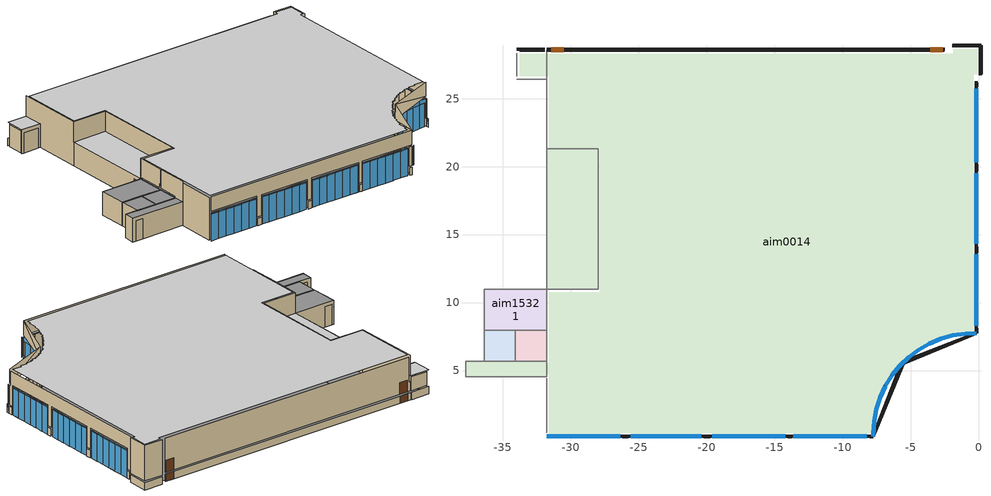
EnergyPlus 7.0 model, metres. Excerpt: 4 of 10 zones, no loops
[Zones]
aim0014
 floor ground (construction-29): -37.63,4.76 -37.63,5.52 -31.62,5.52 -31.62,10.77 -27.89,10.77 -27.89,21.41 -31.62,21.41 -31.62,26.65 -33.75,26.65 -33.75,28.32 -1.87,28.32 -1.87,28.63 -0.05,28.63 -0.05,26.8 -0.35,26.8 -0.35,25.66 -0.2,25.66 -0.2,20.34 -0.35,20.34 -0.35,19.51 -0.2,19.51 -0.2,14.34 -0.35,14.34 -0.35,13.5 -0.2,13.5 -0.2,8.33 -0.35,8.33 -0.35,7.88 -1.27,7.88 -1.27,7.65 -2.18,7.65 -2.18,7.5 -2.64,7.5 -2.64,7.35 -3.17,7.35 -3.17,7.19 -3.47,7.19 -3.47,7.04 -3.78,7.04 -3.78,6.89 -4.08,6.89 -4.08,6.74 -4.38,6.74 -4.38,6.59 -4.54,6.59 -4.54,6.43 -4.84,6.43 -4.84,6.28 -4.99,6.28 -4.99,6.13 -5.15,6.13 -5.15,5.98 -5.45,5.98 -5.45,5.67 -5.75,5.67 -5.75,5.52 -5.91,5.52 -5.91,5.22 -6.06,5.22 -6.06,5.07 -6.21,5.07 -6.21,4.91 -6.36,4.91 -6.36,4.76 -6.51,4.76 -6.51,4.46 -6.67,4.46 -6.67,4.31 -6.82,4.31 -6.82,4 -6.97,4 -6.97,3.7 -7.12,3.7 -7.12,3.39 -7.28,3.39 -7.28,2.94 -7.43,2.94 -7.43,2.48 -7.58,2.48 -7.58,1.87 -7.73,1.87 -7.73,0.43 -8.19,0.43 -8.19,0.28 -13.59,0.28 -13.59,0.43 -14.2,0.43 -14.2,0.28 -19.6,0.28 -19.6,0.43 -20.36,0.43 -20.36,0.28 -25.61,0.28 -25.61,0.43 -26.37,0.43 -26.37,0.28 -31.62,0.28 -31.62,4.76 z0; -31.78,10.97 -31.78,21.3 -27.99,21.3 -27.99,10.97 z0
 floor to aim0066 (construction-33): -37.75,4.54 -37.75,5.67 -31.78,5.67 -31.78,4.54 z2.48
 wall outside (construction-70): -31.94,28.63 -33.98,28.63 / -0.13,7.76 -0.13,8.12 / -0.13,13.66 -0.13,14.12 / -0.13,19.66 -0.13,20.19 / -0.13,25.88 -0.13,26.19 / -26.22,0.13 -25.77,0.13 / -20.21,0.13 -19.75,0.13 / -14.04,0.13 -13.73,0.13 / -8.02,0.13 -7.76,0.13 / -31.45,28.63 -31.78,28.63 / -2.49,28.63 -2.64,28.63 / -3.56,28.63 -30.53,28.63 / 0.18,26.79 0.18,28.93 -1.89,28.93 z0:0.77; -31.94,28.58 -33.76,28.58 z0.91:2.35; -8.06,0.18 -7.76,0.18 z0.91:2.95; 0.13,26.74 0.13,28.88 -1.94,28.88 z0.91:4.61; -0.18,7.81,0.91 -0.18,8.19,0.91 -0.18,8.19,3.1 -0.18,13.66,3.1 -0.18,13.66,0.91 -0.18,14.12,0.91 -0.18,14.12,3.1 -0.18,19.67,3.1 -0.18,19.67,0.91 -0.18,20.13,0.91 -0.18,20.13,3.1 -0.18,25.83,3.1 -0.18,25.83,0.91 -0.18,26.29,0.91 -0.18,26.29,4.46 -0.18,7.96,4.46 -0.18,7.96,2.95 -0.18,7.81,2.95; -31.78,0.18,3.1 -26.23,0.18,3.1 -26.23,0.18,0.91 -25.78,0.18,0.91 -25.78,0.18,3.1 -20.23,0.18,3.1 -20.23,0.18,0.91 -19.77,0.18,0.91 -19.77,0.18,3.1 -14.07,0.18,3.1 -14.07,0.18,0.91 -13.76,0.18,0.91 -13.76,0.18,3.1 -7.74,0.18,3.1 -7.74,0.18,4.61 -31.78,0.18,4.61; -31.78,28.58,0.91 -31.78,28.58,1.89 -31.63,28.58,1.89 -31.63,28.58,4.46 -2.54,28.58,4.46 -2.54,28.58,0.91 -2.64,28.58,0.91 -2.64,28.58,2.13 -3.56,28.58,2.13 -3.56,28.58,0.91 -30.53,28.58,0.91 -30.53,28.58,2.13 -31.45,28.58,2.13 -31.45,28.58,0.91; -5.47,5.69,4.61 -0.18,7.74,3.12 -0.18,7.74,4.61; -5.69,5.47,3.12 -0.18,7.74,3.12 -5.47,5.69,4.61; -7.74,0.18,3.12 -5.69,5.47,3.12 -7.74,0.18,4.61; -7.74,0.18,4.61 -5.69,5.47,3.12 -5.47,5.69,4.61
 wall outside (construction-20): -30.53,28.63 -31.45,28.63 / -2.64,28.63 -3.56,28.63 z0:0.77; -30.53,28.58 -31.45,28.58 / -2.64,28.58 -3.56,28.58 z0.91:2.13; -7.74,0.43 -7.69,1.27 -7.52,2.16 -7.24,3.03 -6.86,3.86 -6.37,4.64 -5.8,5.35 -5.14,5.99 -4.41,6.53 -3.61,6.99 -2.77,7.34 -1.89,7.58 -0.98,7.72 -0.35,7.75 z0:2.47; -7.76,0.18 -7.69,1.27 -7.52,2.16 -7.24,3.03 -6.86,3.86 -6.37,4.64 -5.8,5.35 -5.14,5.99 -4.41,6.53 -3.61,6.99 -2.77,7.34 -1.89,7.58 -0.98,7.72 -0.18,7.75 z2.47:2.9; -13.64,0.18 -12.72,0.18 -11.81,0.18 -10.9,0.18 -9.98,0.18 -9.07,0.18 -8.22,0.18 / -31.78,0.18 -30.86,0.18 -29.95,0.18 -29.03,0.18 -28.12,0.18 -27.2,0.18 -26.36,0.18 / -19.61,0.18 -18.77,0.18 -17.85,0.18 -16.94,0.18 -16.03,0.18 -15.11,0.18 -14.2,0.18 / -25.58,0.18 -24.81,0.18 -23.9,0.18 -22.99,0.18 -22.07,0.18 -21.16,0.18 -20.38,0.18 / -0.18,8.29 -0.18,9.07 -0.18,9.98 -0.18,10.9 -0.18,11.81 -0.18,12.72 -0.18,13.56 / -0.18,14.34 -0.18,15.11 -0.18,16.03 -0.18,16.94 -0.18,17.85 -0.18,18.77 -0.18,19.53 / -0.18,20.31 -0.18,21.16 -0.18,22.07 -0.18,22.99 -0.18,23.9 -0.18,24.81 -0.18,25.73 z0:2.81; -13.64,0.18 -12.72,0.18 -11.81,0.18 -10.9,0.18 -9.98,0.18 -9.07,0.18 -8.22,0.18 / -31.78,0.18 -30.86,0.18 -29.95,0.18 -29.03,0.18 -28.12,0.18 -27.2,0.18 -26.36,0.18 / -19.61,0.18 -18.77,0.18 -17.85,0.18 -16.94,0.18 -16.03,0.18 -15.11,0.18 -14.2,0.18 / -25.58,0.18 -24.81,0.18 -23.9,0.18 -22.99,0.18 -22.07,0.18 -21.16,0.18 -20.38,0.18 / -0.18,8.29 -0.18,9.07 -0.18,9.98 -0.18,10.9 -0.18,11.81 -0.18,12.72 -0.18,13.56 / -0.18,14.34 -0.18,15.11 -0.18,16.03 -0.18,16.94 -0.18,17.85 -0.18,18.77 -0.18,19.53 / -0.18,20.31 -0.18,21.16 -0.18,22.07 -0.18,22.99 -0.18,23.9 -0.18,24.81 -0.18,25.73 z2.81:2.93
 wall to aim15281 (construction-31): -31.78,7.95 -31.78,5.67 z0:2.48; -31.94,5.67 -32.85,5.67 z0:2.13; -34.07,5.67,0 -34.07,5.67,2.48 -31.78,5.67,2.48 -31.78,5.67,0 -31.94,5.67,0 -31.94,5.67,2.13 -32.85,5.67,2.13 -32.85,5.67,0
 wall to aim0965 (construction-31): -31.78,4.43 -31.78,0.43 z0:4.45; -37.42,4.54 -36.5,4.54 z0:2.13; -37.75,4.54,0 -37.42,4.54,0 -37.42,4.54,2.13 -36.5,4.54,2.13 -36.5,4.54,0 -31.78,4.54,0 -31.78,4.54,2.48 -37.75,4.54,2.48
 wall to aim0066 (construction-31): -33.79,26.43 -31.96,26.43 / -31.78,12.03 -31.78,11.12 z0:2.13; -33.98,28.33 -33.98,26.64 z0:2.3; -31.78,4.54,2.48 -31.78,4.54,4.61 -31.78,7.82,4.61 -31.78,7.82,2.64 -31.78,5.67,2.64 -31.78,5.67,2.48; -33.98,26.43,0 -33.79,26.43,0 -33.79,26.43,2.13 -31.96,26.43,2.13 -31.96,26.43,0 -31.78,26.43,0 -31.78,26.43,2.48 -33.98,26.43,2.48; -31.78,7.97,3.09 -31.78,7.97,4.61 -31.78,10.97,4.61 -31.78,10.97,2.64 -31.78,8.13,2.64 -31.78,8.13,3.09; -31.78,21.3,0 -31.78,21.3,4.61 -31.78,28.58,4.61 -31.78,28.58,2.48 -31.78,26.43,2.48 -31.78,26.43,0; -31.78,10.97,0 -31.78,10.97,2.48 -31.78,21.3,2.48 -31.78,21.3,0 -31.78,12.03,0 -31.78,12.03,2.13 -31.78,11.12,2.13 -31.78,11.12,0
 wall to aim15241 (construction-31): -35.29,5.67 -36.2,5.67 z0:2.13; -36.35,5.67,2.48 -34.07,5.67,2.48 -34.07,5.67,0 -35.29,5.67,0 -35.29,5.67,2.13 -36.2,5.67,2.13 -36.2,5.67,0 -36.35,5.67,0
 wall to aim1951 (construction-31): -37.75,5.67 -37.75,4.54 z0:2.48; -36.5,5.67 -37.42,5.67 z0:2.13; -37.75,5.67,2.48 -36.35,5.67,2.48 -36.35,5.67,0 -36.5,5.67,0 -36.5,5.67,2.13 -37.42,5.67,2.13 -37.42,5.67,0 -37.75,5.67,0
 wall to aim1171 (construction-31): -31.78,21.3 -27.99,21.3 -27.99,10.97 -31.78,10.97 z2.48:4.61
 wall to aim15321 (construction-31): -31.78,10.97 -31.78,7.95 z0:2.48
 window (NPwindowType-512): -7.74,0.43 -7.69,1.26 / -7.69,1.27 -7.52,2.15 / -7.52,2.16 -7.24,3.03 / -7.24,3.03 -6.86,3.86 / -6.86,3.86 -6.38,4.63 / -6.37,4.64 -5.81,5.34 / -5.8,5.35 -5.15,5.98 / -5.14,5.99 -4.42,6.53 / -4.41,6.53 -3.62,6.98 / -3.61,6.99 -2.78,7.34 / -2.77,7.34 -1.9,7.58 / -1.89,7.58 -0.99,7.72 / -0.98,7.72 -0.36,7.74 z0:2.46; -7.76,0.18 -7.69,1.26 / -7.69,1.27 -7.52,2.15 / -7.52,2.16 -7.24,3.03 / -7.24,3.03 -6.86,3.86 / -6.86,3.86 -6.38,4.63 / -6.37,4.64 -5.81,5.34 / -5.8,5.35 -5.15,5.98 / -5.14,5.99 -4.42,6.53 / -4.41,6.53 -3.62,6.98 / -3.61,6.99 -2.78,7.34 / -2.77,7.34 -1.9,7.58 / -1.89,7.58 -0.99,7.72 / -0.98,7.72 -0.19,7.75 z2.47:2.89; -9.07,0.18 -8.23,0.18 / -9.98,0.18 -9.08,0.18 / -10.9,0.18 -9.99,0.18 / -11.81,0.18 -10.91,0.18 / -12.72,0.18 -11.82,0.18 / -13.64,0.18 -12.73,0.18 / -27.2,0.18 -26.37,0.18 / -28.12,0.18 -27.21,0.18 / -29.03,0.18 -28.13,0.18 / -29.95,0.18 -29.04,0.18 / -30.86,0.18 -29.96,0.18 / -31.78,0.18 -30.87,0.18 / -15.11,0.18 -14.21,0.18 / -16.03,0.18 -15.12,0.18 / -16.94,0.18 -16.04,0.18 / -17.85,0.18 -16.95,0.18 / -18.77,0.18 -17.86,0.18 / -19.61,0.18 -18.78,0.18 / -21.16,0.18 -20.39,0.18 / -22.07,0.18 -21.17,0.18 / -22.99,0.18 -22.08,0.18 / -23.9,0.18 -23,0.18 / -24.81,0.18 -23.91,0.18 / -25.58,0.18 -24.82,0.18 / -0.18,8.29 -0.18,9.06 / -0.18,9.07 -0.18,9.97 / -0.18,9.98 -0.18,10.89 / -0.18,10.9 -0.18,11.8 / -0.18,11.81 -0.18,12.71 / -0.18,12.72 -0.18,13.55 / -0.18,14.34 -0.18,15.1 / -0.18,15.11 -0.18,16.02 / -0.18,16.03 -0.18,16.93 / -0.18,16.94 -0.18,17.84 / -0.18,17.85 -0.18,18.76 / -0.18,18.77 -0.18,19.52 / -0.18,20.31 -0.18,21.15 / -0.18,21.16 -0.18,22.06 / -0.18,22.07 -0.18,22.98 / -0.18,22.99 -0.18,23.89 / -0.18,23.9 -0.18,24.8 / -0.18,24.81 -0.18,25.72 z0:2.8; -9.07,0.18 -8.23,0.18 / -9.98,0.18 -9.08,0.18 / -10.9,0.18 -9.99,0.18 / -11.81,0.18 -10.91,0.18 / -12.72,0.18 -11.82,0.18 / -13.64,0.18 -12.73,0.18 / -27.2,0.18 -26.37,0.18 / -28.12,0.18 -27.21,0.18 / -29.03,0.18 -28.13,0.18 / -29.95,0.18 -29.04,0.18 / -30.86,0.18 -29.96,0.18 / -31.78,0.18 -30.87,0.18 / -15.11,0.18 -14.21,0.18 / -16.03,0.18 -15.12,0.18 / -16.94,0.18 -16.04,0.18 / -17.85,0.18 -16.95,0.18 / -18.77,0.18 -17.86,0.18 / -19.61,0.18 -18.78,0.18 / -21.16,0.18 -20.39,0.18 / -22.07,0.18 -21.17,0.18 / -22.99,0.18 -22.08,0.18 / -23.9,0.18 -23,0.18 / -24.81,0.18 -23.91,0.18 / -25.58,0.18 -24.82,0.18 / -0.18,8.29 -0.18,9.06 / -0.18,9.07 -0.18,9.97 / -0.18,9.98 -0.18,10.89 / -0.18,10.9 -0.18,11.8 / -0.18,11.81 -0.18,12.71 / -0.18,12.72 -0.18,13.55 / -0.18,14.34 -0.18,15.1 / -0.18,15.11 -0.18,16.02 / -0.18,16.03 -0.18,16.93 / -0.18,16.94 -0.18,17.84 / -0.18,17.85 -0.18,18.76 / -0.18,18.77 -0.18,19.52 / -0.18,20.31 -0.18,21.15 / -0.18,21.16 -0.18,22.06 / -0.18,22.07 -0.18,22.98 / -0.18,22.99 -0.18,23.89 / -0.18,23.9 -0.18,24.8 / -0.18,24.81 -0.18,25.72 z2.81:2.92
 door (construction-30): -30.53,28.63 -31.44,28.63 / -2.64,28.63 -3.55,28.63 z0:0.76; -30.53,28.58 -31.44,28.58 / -2.64,28.58 -3.55,28.58 z0.91:2.12
 ceiling to aim0443 (construction-33): -31.64,0.48 -31.64,10.75 -27.91,10.75 -27.91,21.4 -31.64,21.4 -31.64,28.32 -1.87,28.32 -1.87,28.63 -0.05,28.63 -0.05,26.8 -0.35,26.8 -0.35,8.01 -1.42,8.01 -1.42,7.86 -2.18,7.86 -2.18,7.71 -2.86,7.71 -2.86,7.56 -3.17,7.56 -3.17,7.4 -3.63,7.4 -3.63,7.25 -3.93,7.25 -3.93,7.1 -4.23,7.1 -4.23,6.95 -4.39,6.95 -4.39,6.79 -4.69,6.79 -4.69,6.64 -4.84,6.64 -4.84,6.49 -5,6.49 -5,6.34 -5.3,6.34 -5.3,6.19 -5.45,6.19 -5.45,5.96 -5.6,5.96 -5.6,5.81 -5.76,5.81 -5.76,5.65 -5.91,5.65 -5.91,5.5 -6.06,5.5 -6.06,5.35 -6.21,5.35 -6.21,5.05 -6.37,5.05 -6.37,4.89 -6.52,4.89 -6.52,4.74 -6.67,4.74 -6.67,4.44 -6.82,4.44 -6.82,4.28 -6.97,4.28 -6.97,3.98 -7.13,3.98 -7.13,3.83 -7.28,3.83 -7.28,3.37 -7.43,3.37 -7.43,2.91 -7.58,2.91 -7.58,2.61 -7.74,2.61 -7.74,2 -7.89,2 -7.89,0.94 -8.04,0.94 -8.04,0.48 z4.61
 ceiling to aim1171 (construction-33): -31.78,10.97 -31.78,21.3 -27.99,21.3 -27.99,10.97 z2.48
 ceiling to aim0066 (construction-33): -33.98,26.43 -33.98,28.58 -31.78,28.58 -31.78,26.43 z2.48
aim15241
 floor ground (construction-29): -36.35,5.67 -36.35,7.95 -34.07,7.95 -34.07,5.67 z0
 floor to aim0066 (construction-33): -36.35,5.67 -36.35,7.95 -34.07,7.95 -34.07,5.67 z2.48
 wall to aim15281 (construction-31): -34.07,5.67 -34.07,7.95 z0:2.48
 wall to aim15321 (construction-31): -34.07,7.95 -36.35,7.95 z0:2.48
 wall to aim1951 (construction-31): -36.35,7.95 -36.35,5.67 z0:2.48
aim15281
 floor ground (construction-29): -34.07,5.67 -34.07,7.95 -31.78,7.95 -31.78,5.67 z0
 floor to aim0066 (construction-33): -34.07,5.67 -34.07,7.95 -31.78,7.95 -31.78,5.67 z2.48
 wall to aim15321 (construction-31): -31.78,7.95 -34.07,7.95 z0:2.48
aim15321
 floor ground (construction-29): -36.35,7.95 -36.35,10.97 -31.78,10.97 -31.78,7.95 z0
 floor to aim0066 (construction-33): -36.35,7.95 -36.35,10.97 -31.78,10.97 -31.78,7.95 z2.48
 wall to aim1951 (construction-31): -36.35,10.97 -36.35,7.95 z0:2.48
 wall to aim0066 (construction-31): -35.29,10.97 -36.2,10.97 z0:2.13; -36.35,10.97,0 -36.35,10.97,2.48 -31.78,10.97,2.48 -31.78,10.97,0 -35.29,10.97,0 -35.29,10.97,2.13 -36.2,10.97,2.13 -36.2,10.97,0
shading: -0.18,7.58 -0.18,7.65 / -7.6,0.18 -7.53,0.18 z0.91:2.95; -0.13,7.44,0.91 -0.13,7.51,0.77 -0.13,7.51,0.91; -0.13,7.44,0 -0.13,7.67,0 -0.13,7.51,0.77 -0.13,7.44,0.91; -0.13,7.51,0.77 -0.13,7.67,0 -0.13,7.67,0.77
[Site:Location]
San Diego  TX United States: Latitude {deg}=27.7643; Longitude {deg}=-98.2394; Time Zone {hr}=-8.18662; Elevation {m}=44
[Site:GroundTemperature:BuildingSurface]
18.89, 18.92, 19.02, 19.12, 19.21, 19.23, 19.07, 19.32, 19.09, 19.21, 19.13, 18.96
[SizingPeriod:DesignDay] Day of Month=21; Humidity Indicating Type=Wet-Bulb
Name | Maximum Dry-Bulb Temperature {C} | Wet-Bulb at Max {C} | Barometric Pressure {Pa} | Wind Speed {m/s} | Wind Direction {deg} | Month | Day Type | Daily Dry-Bulb Temperature Range {deltaC} | Barometric Pressure {Pa}}
GBS_04R20_150045 Winter | -0.8 | -0.8 | 99400 | 4.9 | 360 | 1 | WinterDesignDay
GBS_04R20_150045 Summer | 35.5 | 25.4 |  | 0 | 0 | 7 | SummerDesignDay | 11 | 99800
[BUILDING]
Pharmacy: Building Azimuth=0; Building Terrain=Suburbs; Loads Convergence Tolerance=4E-02; Temperature Convergence Tolerance=4E-01; Solar Distribution=MinimalShadowing; Max Number of Warmup Days=25; Minimum Number of Warmup Days=6
[MATERIAL]
mat-391: Smooth, 0.01777, 0.11544, 512.591, 1256.04, 0.9, 0.75, 0.75
mat-384: Smooth, 0.01905, 0.11544, 512.591, 1381.644, 0.9, 0.75, 0.75
mat-353: Smooth, 0.01588, 0.160266, 800.923, 837.36, 0.9, 0.75, 0.75
mat-266: MediumRough, 0.20321, 1.3112, 2242.58, 837.36, 0.9, 0.75, 0.75
mat-420: Smooth, 0.03176, 0.0346147, 28.8332, 1214.172, 0.9, 0.75, 0.75
mat-394: Smooth, 0.05081, 0.121151, 592.683, 837.36, 0.9, 0.75, 0.75
mat-223: Smooth, 0.01271, 0.0571142, 288.332, 1339.776, 0.9, 0.75, 0.75
mat-378: MediumRough, 0.20422, 1.73073, 1842.12, 837.36, 0.9, 0.75, 0.75
[MATERIAL:NoMass]
mat-244: Smooth, 0.0105666
mat-448: Smooth, 1.6255
mat-465: MediumRough, 5.28331
mat-248: MediumRough, 0.366309
[MATERIAL:AirGap]
mat-464: 0.109188
[CONSTRUCTION]
NPwindowType-512: Glaze-L1-NPwindowType-512, Gas-L2-NPwindowType-512, Glaze-L3-NPwindowType-512
construction-70: mat-391, mat-244, mat-384, mat-448, mat-353
construction-31: mat-353, mat-464, mat-353
construction-20: mat-266, mat-420
construction-30: mat-394
construction-33: mat-223
construction-29: mat-465, mat-378, mat-266, mat-248
[WindowMaterial:Glazing]
Glaze-L1-NPwindowType-512: SpectralAverage, , 0.006, 0.15, 0.09, 0.33, 0.18, 0.08, 0.28, 0, 0.84, 0.6, 0.9
Glaze-L3-NPwindowType-512: SpectralAverage, , 0.006, 0.775, 0.071, 0.071, 0.881, 0.08, 0.08, 0, 0.84, 0.84, 0.9
[WindowMaterial:Gas]
Gas-L2-NPwindowType-512: Air, 0.0063
[ZONE]
aim0014: 0, 0, 0, 0, 1, 1, 4.31688, 3640.16, 843.239
aim15241: 0, 0, 0, 0, 1, 1, 2.12772, 11.05735, 5.1968
aim15281: 0, 0, 0, 0, 1, 1, 2.12402, 11.08423, 5.21852
aim15321: 0, 0, 0, 0, 1, 1, 2.183, 30.08327, 13.78072
[PEOPLE]
people-aim0014: aim0014, aim0026, People, 88.5401, 0.5, 0.555556, aim0014-peep-activ-level
people-aim15241: aim15241, aim0026, People, 0.54566, 0.5, 0.555556, aim15241-peep-activ-level
people-aim15281: aim15281, aim0026, People, 0.547951, 0.5, 0.555556, aim15281-peep-activ-level
people-aim15321: aim15321, aim0026, People, 1.44698, 0.5, 0.555556, aim15321-peep-activ-level
[LIGHTS] Schedule=aim0020; Design Level Calculation Method=LightingLevel; Return Air Fraction=0; Fraction Radiant=0.35; Fraction Visible=0.25; Fraction Replaceable.=0; LightEndUseKey=GeneralLights
Name | Zone | Design Level
lights-aim0014 | aim0014 | 12699.2
lights-aim15241 | aim15241 | 78.2638
lights-aim15281 | aim15281 | 78.5909
lights-aim15321 | aim15321 | 207.538
[ElectricEquipment] Schedule=aim0020; Design Level Calculation Method=EquipmentLevel; Fraction Latent=0; Fraction Radiant=0.3; Fraction Lost=0; Default end use category=0
Name | Zone | Design Level
electrical-aim0014 | aim0014 | 9073.25
electrical-aim15241 | aim15241 | 55.9171
electrical-aim15281 | aim15281 | 56.1519
electrical-aim15321 | aim15321 | 148.281
[Schedule:Day:Interval]
aim0017: NO, 7:00, 0, 8:00, 0.2, 9:00, 0.5, 18:00, 0.9, 20:00, 0.6, 21:00, 0.5, 24:00, 0
aim0023: NO, 7:00, 0, 8:00, 0.1, 9:00, 0.2, 11:00, 0.5, 15:00, 0.7, 16:00, 0.8, 17:00, 0.7, 19:00, 0.5, 21:00, 0.3, 24:00, 0
[Schedule:Week:Daily]
aim0018: aim0017, aim0017, aim0017, aim0017, aim0017, aim0017, aim0017, aim0017, aim0017, aim0017, aim0017, aim0017
aim0024: aim0023, aim0023, aim0023, aim0023, aim0023, aim0023, aim0023, aim0023, aim0023, aim0023, aim0023, aim0023
[Schedule:Year]
aim0020: Fraction, aim0018, 01, 01, 12, 31
aim0026: Fraction, aim0024, 01, 01, 12, 31
[Schedule:Compact]
aim0014-peep-activ-level; aim15241-peep-activ-level; aim15281-peep-activ-level; aim15321-peep-activ-level: Any Number, Through: 12/31, For: AllDays, Until: 24:00
